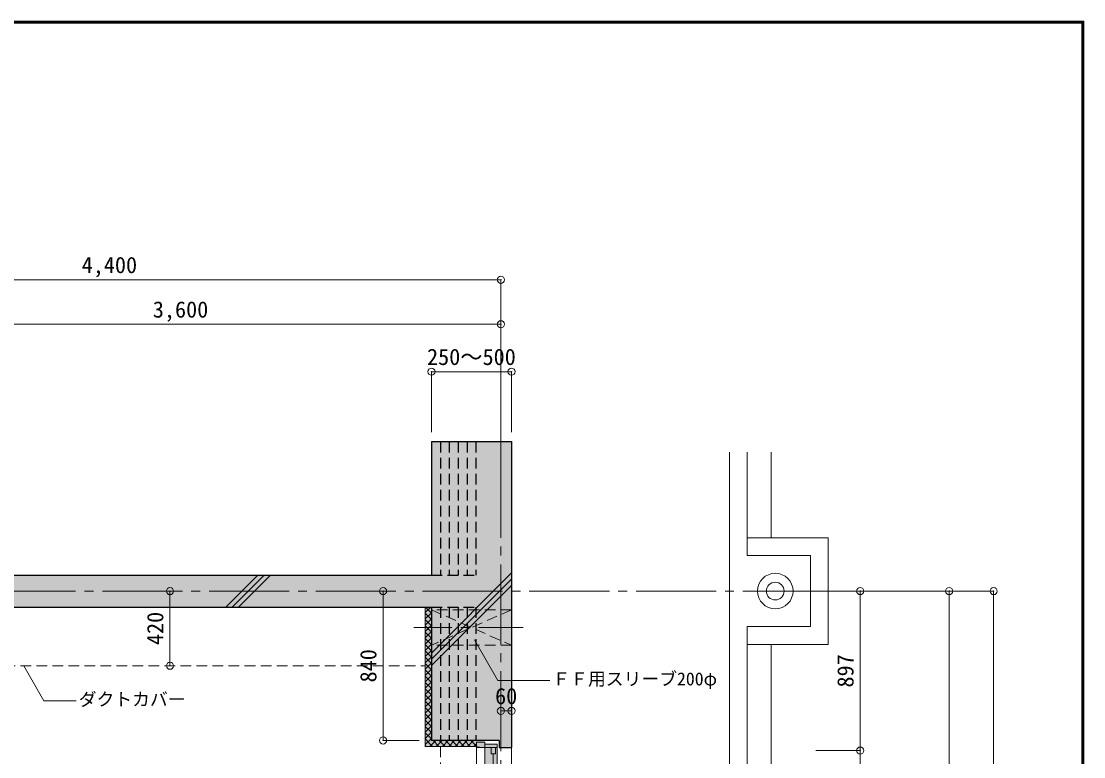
# Model space of a CAD drawing. Units: millimetres at full size, sheet at 1:50. Extents: x -9674 to 9699, y -6794 to 6791.
# Drawn here: x 3727 to 9699, y 2656 to 6791 of the extents above; entities that cross this region are included whole.
import ezdxf
from ezdxf.enums import TextEntityAlignment as Align

# ---------------------------------------------------------------- set-up
doc = ezdxf.new("R2010")
doc.units = ezdxf.units.MM
doc.header["$LTSCALE"] = 50
doc.header["$PDMODE"] = 32
doc.header["$PDSIZE"] = 40
for name, pattern in [('CHAIN1', [8, 5, -1, 1, -1]), ('CHAIN2', [12, 9, -1, 1, -1]), ('DASHED1', [1.8, 1.2, -0.6])]:
    doc.linetypes.add(name, pattern=pattern)
for name, color, linetype, lineweight in [('0-0_図面枠', 7, 'Continuous', 9), ('1-0_芯', 7, 'CHAIN2', 9), ('1-1_躯体', 2, 'Continuous', 25), ('1-3_建具', 3, 'Continuous', 18), ('1-6_ﾊﾞﾙｺﾆｰ・階段', 4, 'Continuous', 9), ('1-7_その他', 7, 'DASHED1', 9), ('1-8_ハッチ', 4, 'Continuous', 9), ('1-A_文字', 7, 'Continuous', 9), ('1-B_寸法', 7, 'Continuous', 9), ('1-C_梁', 7, 'DASHED1', 9)]:
    doc.layers.add(name, color=color, linetype=linetype, lineweight=lineweight)
for name, color, linetype in [('4-0', 1, 'Continuous'), ('4-1', 2, 'Continuous'), ('4-F', 4, 'Continuous')]:
    doc.layers.add(name, color=color, linetype=linetype)
doc.styles.add('ＭＳ ゴシック', font='')
doc.styles.get('ＭＳ ゴシック').set_extended_font_data('MS Gothic')

msp = doc.modelspace()

# ---------------------------------------------------------------- linework, layer by layer
at = {"layer": '0-0_図面枠'}
for p, q in [((9697.16, 6789.66), (-9672.16, 6789.66)), ((9695.4, 6787.9), (-9670.4, 6787.9)), ((-9668.64, 6786.14), (9693.64, 6786.14)), ((9691.87, 6784.38), (-9666.87, 6784.38)), ((9690.11, 6782.61), (-9665.11, 6782.61)), ((9688.35, 6780.85), (-9663.35, 6780.85)), ((9688.35, -6783.35), (9688.35, 6780.85)), ((9690.11, -6785.11), (9690.11, 6782.61)), ((9691.87, -6786.88), (9691.87, 6784.38)), ((9693.64, 6786.14), (9693.64, -6788.64)), ((9695.4, -6790.4), (9695.4, 6787.9)), ((9697.16, -6792.16), (9697.16, 6789.66))]:
    msp.add_line(p, q, dxfattribs=at)
msp.add_lwpolyline([(9698.92, -6793.93), (9698.92, 6791.43), (-9673.92, 6791.43)], dxfattribs=at)
at = {"layer": '1-0_芯'}
for p, q in [((6422.5, 4337.68), (6422.5, -3342.32)), ((-8417.5, 3587.68), (8192.5, 3587.68))]:
    msp.add_line(p, q, dxfattribs=at)
at = {"layer": '1-1_躯体'}
for p, q in [((6032.5, 4427.68), (6032.5, 3677.68)), ((6032.5, 4427.68), (6482.5, 4427.68)), ((6482.5, 4427.68), (6482.5, 2707.66)), ((-6617.5, 3677.68), (6032.5, 3677.68)), ((6412.5, 2747.66), (6032.5, 2747.66)), ((6412.5, 2747.66), (6412.5, 2707.66)), ((6412.5, 2707.66), (6482.5, 2707.66))]:
    msp.add_line(p, q, dxfattribs=at)
at = {"layer": '1-1_躯体', "linetype": 'DASHED1'}
for p, q in [((6082.5, 4427.68), (6082.5, 3677.68)), ((6132.5, 4427.68), (6132.5, 3677.68)), ((6182.5, 4427.68), (6182.5, 3677.68)), ((6232.5, 4427.68), (6232.5, 3677.68)), ((6282.5, 4427.68), (6282.5, 3677.68)), ((6032.5, 3677.68), (6282.5, 3677.68)), ((6032.5, 3497.68), (6282.5, 3497.68)), ((6082.5, 3497.68), (6082.5, 2747.66)), ((6132.5, 3497.68), (6132.5, 2747.66)), ((6182.5, 3497.68), (6182.5, 2747.66)), ((6232.5, 3497.68), (6232.5, 2747.66)), ((6282.5, 3497.68), (6282.5, 2747.66))]:
    msp.add_line(p, q, dxfattribs=at)
at = {"layer": '1-1_躯体'}
msp.add_lwpolyline([(-6617.5, 3497.68), (6032.5, 3497.68), (6032.5, 2747.66)], dxfattribs=at)
at = {"layer": '1-3_建具'}
for p, q in [((6285.5, 2737.66), (6286.53, 2737.66)), ((6285.5, 2737.66), (6332.5, 2737.66)), ((6332.5, 2737.66), (6332.5, 2707.66)), ((6367.5, 2672.66), (6367.5, 2707.66)), ((6391.5, 2672.66), (6391.5, 2707.66)), ((6391.5, 2672.66), (6367.5, 2672.66)), ((6379.5, 2090.16), (6379.5, 2672.66))]:
    msp.add_line(p, q, dxfattribs=at)
at = {"layer": '1-3_建具', "color": 7, "lineweight": 9}
for p, q in [((6285.5, 1437.66), (6285.5, 2707.66)), ((6402.5, 2727.66), (6332.5, 2727.66)), ((6332.5, 2707.66), (6402.5, 2707.66)), ((6332.5, 2692.66), (6332.5, 2707.66)), ((6332.5, 2692.66), (6332.5, 1452.66)), ((6402.5, 2727.66), (6402.5, 2692.66)), ((6402.5, 2692.66), (6402.5, 1452.66)), ((6482.5, 1437.66), (6482.5, 2707.66))]:
    msp.add_line(p, q, dxfattribs=at)
at = {"layer": '1-3_建具'}
msp.add_lwpolyline([(6285.5, 2737.66), (6285.5, 2707.66), (6332.5, 2707.66)], dxfattribs=at)
at = {"layer": '1-6_ﾊﾞﾙｺﾆｰ・階段'}
msp.add_line((7707.5, 4368.67), (7707.5, -700.3), dxfattribs=at)
at = {"layer": '1-6_ﾊﾞﾙｺﾆｰ・階段', "color": 7}
for p, q in [((7807.5, 3787.68), (7807.5, 4368.67)), ((7942.5, 3887.68), (7942.5, 4368.67)), ((7807.5, 3887.68), (8262.5, 3887.68)), ((8262.5, 3287.68), (8262.5, 3887.68)), ((7807.5, 3787.68), (8162.5, 3787.68)), ((8162.5, 3387.68), (8162.5, 3787.68)), ((7807.5, 3387.68), (8162.5, 3387.68)), ((7807.5, -669.25), (7807.5, 3387.68)), ((7807.5, 3287.68), (8262.5, 3287.68)), ((7942.5, -627.32), (7942.5, 3287.68))]:
    msp.add_line(p, q, dxfattribs=at)
at = {"layer": '1-6_ﾊﾞﾙｺﾆｰ・階段'}
msp.add_circle((7965, 3587.68), 100, dxfattribs=at)
at = {"layer": '1-6_ﾊﾞﾙｺﾆｰ・階段', "color": 7}
msp.add_circle((7965, 3587.68), 50, dxfattribs=at)
at = {"layer": '1-7_その他'}
for p, q in [((6482.5, 3482.68), (6032.5, 3482.68)), ((6032.5, 3482.68), (6482.5, 3282.68)), ((6482.5, 3482.68), (6032.5, 3282.68)), ((6482.5, 3282.68), (6032.5, 3282.68))]:
    msp.add_line(p, q, dxfattribs=at)
at = {"layer": '1-7_その他', "linetype": 'CHAIN1'}
msp.add_line((6547.5, 3382.68), (5932.5, 3382.68), dxfattribs=at)
at = {"layer": '1-8_ハッチ'}
for p, q in [((4876.54, 3497.68), (5056.54, 3677.68)), ((4911.9, 3497.68), (5091.9, 3677.68)), ((4947.25, 3497.68), (5127.25, 3677.68)), ((6032.5, 3239.43), (6482.5, 3689.43)), ((6032.5, 3204.07), (6482.5, 3654.07)), ((6032.5, 3168.72), (6482.5, 3618.72)), ((5997.5, 3466.56), (6028.62, 3497.68)), ((5997.5, 3497.68), (5997.5, 2714.66)), ((5997.5, 3431.2), (6032.5, 3466.2)), ((5998.26, 3497.68), (6032.5, 3463.44)), ((5997.5, 3463.09), (6032.5, 3428.09)), ((5997.5, 3395.85), (6032.5, 3430.85)), ((5997.5, 3427.73), (6032.5, 3392.73)), ((5997.5, 3360.49), (6032.5, 3395.49)), ((5997.5, 3392.38), (6032.5, 3357.38)), ((5997.5, 3325.14), (6032.5, 3360.14)), ((5997.5, 3357.02), (6032.5, 3322.02)), ((5997.5, 3289.78), (6032.5, 3324.78)), ((5997.5, 3321.66), (6032.5, 3286.66)), ((5997.5, 3254.43), (6032.5, 3289.43)), ((5997.5, 3286.31), (6032.5, 3251.31)), ((5997.5, 3219.07), (6032.5, 3254.07)), ((5997.5, 3250.95), (6032.5, 3215.95)), ((5997.5, 3183.72), (6032.5, 3218.72)), ((5997.5, 3215.6), (6032.5, 3180.6)), ((5997.5, 3148.36), (6032.5, 3183.36)), ((5997.5, 3180.24), (6032.5, 3145.24)), ((5997.5, 3113.01), (6032.5, 3148.01)), ((5997.5, 3144.89), (6032.5, 3109.89)), ((5997.5, 3077.65), (6032.5, 3112.65)), ((5997.5, 3109.53), (6032.5, 3074.53)), ((5997.5, 3042.3), (6032.5, 3077.3)), ((5997.5, 3074.18), (6032.5, 3039.18)), ((5997.5, 3006.94), (6032.5, 3041.94)), ((5997.5, 3038.82), (6032.5, 3003.82)), ((5997.5, 2971.59), (6032.5, 3006.59)), ((5997.5, 3003.47), (6032.5, 2968.47)), ((5997.5, 2936.23), (6032.5, 2971.23)), ((5997.5, 2968.11), (6032.5, 2933.11)), ((5997.5, 2900.87), (6032.5, 2935.87)), ((5997.5, 2932.76), (6032.5, 2897.76)), ((5997.5, 2865.52), (6032.5, 2900.52)), ((5997.5, 2897.4), (6032.5, 2862.4)), ((5997.5, 2830.16), (6032.5, 2865.16)), ((5997.5, 2862.05), (6032.5, 2827.05)), ((5997.5, 2794.81), (6032.5, 2829.81)), ((5997.5, 2826.69), (6032.5, 2791.69)), ((5997.5, 2759.45), (6032.5, 2794.45)), ((5997.5, 2791.33), (6032.5, 2756.33)), ((5997.5, 2724.1), (6032.5, 2759.1)), ((5997.5, 2755.98), (6038.82, 2714.66)), ((6023.42, 2714.66), (6056.42, 2747.66)), ((6041.17, 2747.66), (6074.17, 2714.66)), ((6058.77, 2714.66), (6091.77, 2747.66)), ((6076.53, 2747.66), (6109.53, 2714.66)), ((6094.13, 2714.66), (6127.13, 2747.66)), ((6111.88, 2747.66), (6144.88, 2714.66)), ((6129.49, 2714.66), (6162.49, 2747.66)), ((6147.24, 2747.66), (6180.24, 2714.66)), ((6164.84, 2714.66), (6197.84, 2747.66)), ((6182.59, 2747.66), (6215.59, 2714.66)), ((6200.2, 2714.66), (6233.2, 2747.66)), ((6217.95, 2747.66), (6250.95, 2714.66)), ((6235.55, 2714.66), (6268.55, 2747.66)), ((6253.3, 2747.66), (6285.5, 2715.47)), ((5997.5, 2720.62), (6003.46, 2714.66)), ((6285.5, 2714.66), (5997.5, 2714.66)), ((6270.91, 2714.66), (6285.5, 2729.26))]:
    msp.add_line(p, q, dxfattribs=at)
at = {"layer": '1-A_文字'}
for points in [[(6274.22, 3312.88), (6405.61, 3085.32), (6698.47, 3085.32)], [(3740.38, 3167.68), (3854.19, 2970.56), (4035.93, 2970.56)]]:
    msp.add_lwpolyline(points, dxfattribs=at)
at = {"layer": '1-B_寸法'}
for p, q in [((2022.5, 5337.68), (6422.5, 5337.68)), ((6422.5, 5337.68), (6422.5, 4337.68)), ((2822.5, 5087.68), (6422.5, 5087.68)), ((6032.5, 4821.09), (6032.5, 4480.9)), ((6032.5, 4821.09), (6482.5, 4821.09)), ((6482.5, 4821.09), (6482.5, 4480.9)), ((4562.68, 3167.68), (4562.68, 3587.68)), ((5760.59, 2747.66), (5760.59, 3587.68)), ((8192.5, 3587.68), (9192.5, 3587.68)), ((8442.5, 3587.68), (8442.5, 2690.68)), ((8942.5, 3587.68), (8942.5, 1397.68)), ((9192.5, 3587.68), (9192.5, -2592.32)), ((6482.5, 2913.9), (6422.5, 2913.9)), ((5760.59, 2747.66), (5963.35, 2747.66)), ((8192.5, 2690.68), (8442.5, 2690.68)), ((8442.5, 2690.68), (8442.5, 1450.68))]:
    msp.add_line(p, q, dxfattribs=at)
at = {"layer": '1-B_寸法', "color": 3}
for p in [(6422.5, 5337.68), (6422.5, 5087.68), (6032.5, 4821.09), (6482.5, 4821.09), (4562.68, 3587.68), (5760.59, 3587.68), (8442.5, 3587.68), (8942.5, 3587.68), (9192.5, 3587.68), (4562.68, 3167.68), (6422.5, 2913.9), (6482.5, 2913.9), (5760.59, 2747.66), (8442.5, 2690.68)]:
    msp.add_point(p, dxfattribs=at)
at = {"layer": '1-C_梁'}
for p, q in [((2282.5, 3167.68), (5997.5, 3167.68)), ((6082.5, 2714.66), (6082.5, 1428.68))]:
    msp.add_line(p, q, dxfattribs=at)
at = {"layer": '4-0'}
for points in [[(6482.5, 4427.68), (6032.5, 4427.68), (6032.5, 2747.66)], [(6482.5, 4427.68), (6032.5, 2747.66), (6412.5, 2747.66)], [(6482.5, 4427.68), (6412.5, 2747.66), (6412.5, 2707.66)], [(6482.5, 4427.68), (6412.5, 2707.66), (6482.5, 2707.66)], [(-6617.5, 3677.68), (-6617.5, 3497.68), (6032.5, 3677.68), (6032.5, 3497.68)]]:
    msp.add_solid(points, dxfattribs=at)
at = {"layer": '4-1'}
msp.add_solid([(6332.5, 1417.66), (6402.5, 1417.66), (6332.5, 2727.66), (6402.5, 2727.66)], dxfattribs=at)
at = {"layer": '4-F'}
for points in [[(5997.5, 2714.66), (6032.5, 2747.66), (5997.5, 3497.68), (5998.26, 3497.68)], [(6032.5, 2747.66), (6032.5, 3497.68), (5998.26, 3497.68)], [(6032.5, 2747.66), (5997.5, 2714.66), (6285.5, 2714.66)], [(6332.5, 2707.66), (6332.38, 2747.75), (6032.5, 2747.66)], [(6285.5, 2714.66), (6332.5, 2707.66), (6032.5, 2747.66)], [(6285.5, 2714.66), (6285.5, 2707.66), (6332.5, 2707.66)]]:
    msp.add_solid(points, dxfattribs=at)

# ---------------------------------------------------------------- texts
at = {"layer": '1-A_文字', "style": 'ＭＳ ゴシック'}
for s, p in [('ＦＦ用スリーブ200φ', (6712.58, 3035.25)), ('ダクトカバー', (4050.04, 2920.5))]:
    msp.add_text(s, height=73.31, dxfattribs=at).set_placement(p, align=Align.BOTTOM_LEFT)
at = {"layer": '1-B_寸法', "style": 'ＭＳ ゴシック'}
for s, p in [('4,400', (4066.25, 5347.68)), ('3,600', (4466.25, 5097.68)), ('250～500', (6007.5, 4831.09)), ('60', (6390, 2923.9))]:
    msp.add_text(s, height=91.64, dxfattribs=at).set_placement(p, align=Align.BOTTOM_LEFT)
for s, p in [('420', (4552.68, 3283.93)), ('840', (5750.59, 3073.92)), ('897', (8432.5, 3045.43))]:
    msp.add_text(s, height=91.64, rotation=90, dxfattribs=at).set_placement(p, align=Align.BOTTOM_LEFT)

doc.saveas('drawing.dxf')
